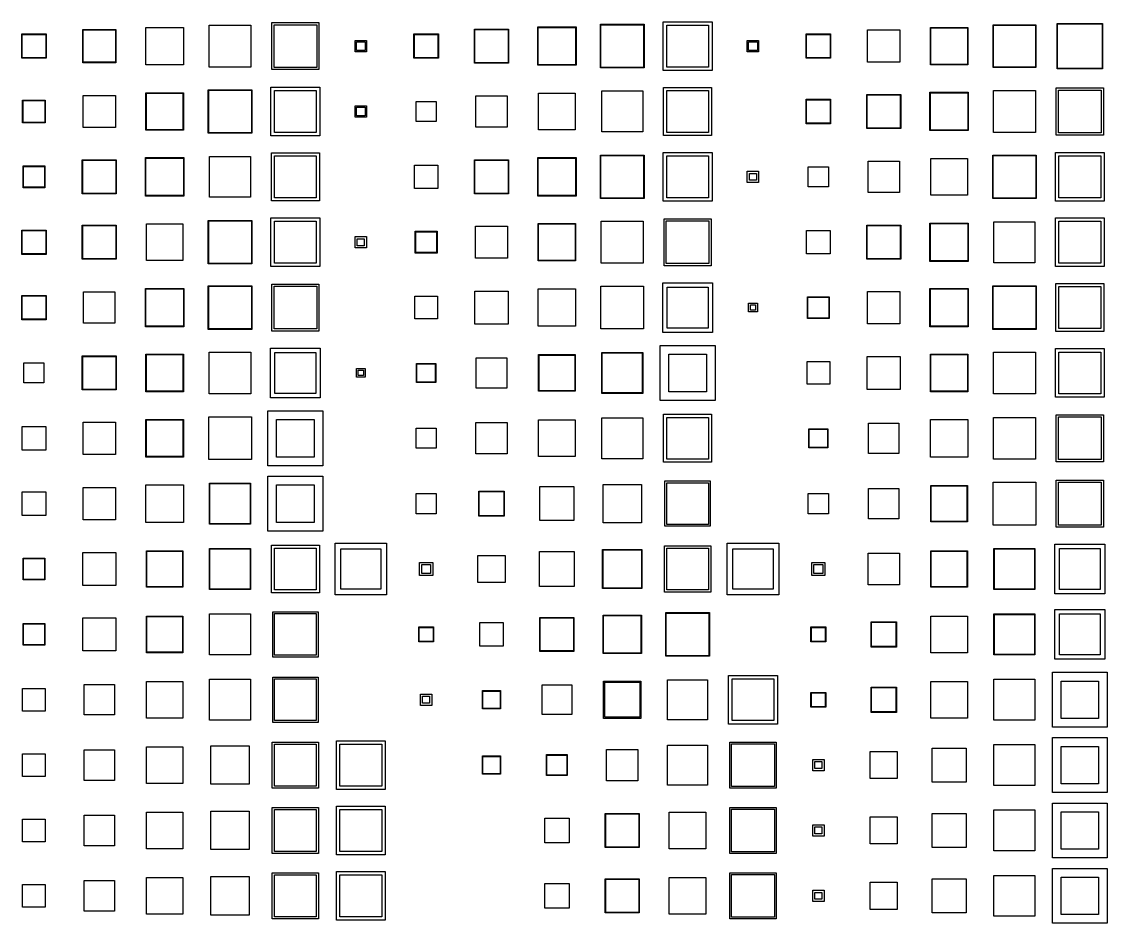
# Model space of a CAD drawing. Header units: millimetres. Extents: x -195 to 195, y -204 to 195.
# Drawn here: x -65.2 to 59.4, y -6.9 to 96.5 of the extents above; entities that cross this region are included whole.
import ezdxf

# ---------------------------------------------------------------- set-up
doc = ezdxf.new("R2010")
doc.units = ezdxf.units.MM
doc.layers.add('M3', color=5, linetype='Continuous')
doc.layers.add('M4', color=3, linetype='Continuous')

msp = doc.modelspace()

# ---------------------------------------------------------------- linework, layer by layer
at = {"layer": 'M3'}
for points in [[(-38.85, 96.15), (-38.85, 91.35), (-43.65, 91.35), (-43.65, 96.15)], [(-31.3, 96.2), (-31.3, 91.3), (-36.2, 91.3), (-36.2, 96.2)], [(1.25, 96.25), (6.25, 96.25), (6.25, 91.25), (1.25, 91.25)], [(13.65, 96.15), (13.65, 91.35), (8.85, 91.35), (8.85, 96.15)], [(51.2, 96.2), (51.2, 91.3), (46.3, 91.3), (46.3, 96.2)], [(58.8, 96.3), (58.8, 91.2), (53.7, 91.2), (53.7, 96.3)], [(-62.35, 95.15), (-62.35, 92.35), (-65.15, 92.35), (-65.15, 95.15)], [(-54.4, 95.6), (-54.4, 91.9), (-58.1, 91.9), (-58.1, 95.6)], [(-46.6, 95.9), (-46.6, 91.6), (-50.9, 91.6), (-50.9, 95.9)], [(-20.15, 95.15), (-17.35, 95.15), (-17.35, 92.35), (-20.15, 92.35)], [(-9.3, 95.7), (-9.3, 91.8), (-13.2, 91.8), (-13.2, 95.7)], [(-1.6, 95.9), (-1.6, 91.6), (-5.9, 91.6), (-5.9, 95.9)], [(27.65, 95.15), (27.65, 92.35), (24.85, 92.35), (24.85, 95.15)], [(35.6, 95.6), (35.6, 91.9), (31.9, 91.9), (31.9, 95.6)], [(39.15, 95.85), (43.35, 95.85), (43.35, 91.65), (39.15, 91.65)], [(-25.75, 94.25), (-25.75, 93.25), (-26.75, 93.25), (-26.75, 94.25)], [(19.25, 94.25), (19.25, 93.25), (18.25, 93.25), (18.25, 94.25)], [(-38.75, 88.75), (-38.75, 83.75), (-43.75, 83.75), (-43.75, 88.75)], [(-31.35, 88.65), (-31.35, 83.85), (-36.15, 83.85), (-36.15, 88.65)], [(6.1, 88.6), (6.1, 83.9), (1.4, 83.9), (1.4, 88.6)], [(13.65, 88.65), (13.65, 83.85), (8.85, 83.85), (8.85, 88.65)], [(51.15, 88.65), (51.15, 83.85), (46.35, 83.85), (46.35, 88.65)], [(58.7, 88.7), (58.7, 83.8), (53.8, 83.8), (53.8, 88.7)], [(-65, 87.5), (-62.5, 87.5), (-62.5, 85), (-65, 85)], [(-54.4, 88.1), (-54.4, 84.4), (-58.1, 84.4), (-58.1, 88.1)], [(-46.65, 88.35), (-46.65, 84.15), (-50.85, 84.15), (-50.85, 88.35)], [(-17.6, 87.4), (-17.6, 85.1), (-19.9, 85.1), (-19.9, 87.4)], [(-9.45, 88.05), (-9.45, 84.45), (-13.05, 84.45), (-13.05, 88.05)], [(-5.85, 88.35), (-1.65, 88.35), (-1.65, 84.15), (-5.85, 84.15)], [(27.65, 87.65), (27.65, 84.85), (24.85, 84.85), (24.85, 87.65)], [(35.7, 88.2), (35.7, 84.3), (31.8, 84.3), (31.8, 88.2)], [(43.4, 88.4), (43.4, 84.1), (39.1, 84.1), (39.1, 88.4)], [(-25.75, 86.75), (-25.75, 85.75), (-26.75, 85.75), (-26.75, 86.75)], [(-38.9, 81.1), (-38.9, 76.4), (-43.6, 76.4), (-43.6, 81.1)], [(-31.35, 81.15), (-31.35, 76.35), (-36.15, 76.35), (-36.15, 81.15)], [(6.25, 81.25), (6.25, 76.25), (1.25, 76.25), (1.25, 81.25)], [(14.05, 81.55), (14.05, 75.95), (8.45, 75.95), (8.45, 81.55)], [(51.25, 81.25), (51.25, 76.25), (46.25, 76.25), (46.25, 81.25)], [(58.65, 81.15), (58.65, 76.35), (53.85, 76.35), (53.85, 81.15)], [(-62.55, 79.95), (-62.55, 77.55), (-64.95, 77.55), (-64.95, 79.95)], [(-58.2, 80.7), (-54.3, 80.7), (-54.3, 76.8), (-58.2, 76.8)], [(-46.6, 80.9), (-46.6, 76.6), (-50.9, 76.6), (-50.9, 80.9)], [(-20.1, 80.1), (-17.4, 80.1), (-17.4, 77.4), (-20.1, 77.4)], [(-9.3, 80.7), (-9.3, 76.8), (-13.2, 76.8), (-13.2, 80.7)], [(-5.9, 80.9), (-1.6, 80.9), (-1.6, 76.6), (-5.9, 76.6)], [(27.4, 79.9), (27.4, 77.6), (25.1, 77.6), (25.1, 79.9)], [(35.55, 80.55), (35.55, 76.95), (31.95, 76.95), (31.95, 80.55)], [(43.35, 80.85), (43.35, 76.65), (39.15, 76.65), (39.15, 80.85)], [(18.1, 79.4), (19.4, 79.4), (19.4, 78.1), (18.1, 78.1)], [(-38.75, 73.75), (-38.75, 68.75), (-43.75, 68.75), (-43.75, 73.75)], [(-36.55, 74.05), (-30.95, 74.05), (-30.95, 68.45), (-36.55, 68.45)], [(6.15, 73.65), (6.15, 68.85), (1.35, 68.85), (1.35, 73.65)], [(13.7, 73.7), (13.7, 68.8), (8.8, 68.8), (8.8, 73.7)], [(51.1, 73.6), (51.1, 68.9), (46.4, 68.9), (46.4, 73.6)], [(58.65, 73.65), (58.65, 68.85), (53.85, 68.85), (53.85, 73.65)], [(-62.35, 72.65), (-62.35, 69.85), (-65.15, 69.85), (-65.15, 72.65)], [(-54.3, 73.2), (-54.3, 69.3), (-58.2, 69.3), (-58.2, 73.2)], [(-46.65, 73.35), (-46.65, 69.15), (-50.85, 69.15), (-50.85, 73.35)], [(-17.55, 72.45), (-17.55, 70.05), (-19.95, 70.05), (-19.95, 72.45)], [(-9.4, 73.1), (-9.4, 69.4), (-13.1, 69.4), (-13.1, 73.1)], [(-1.65, 73.35), (-1.65, 69.15), (-5.85, 69.15), (-5.85, 73.35)], [(24.9, 72.6), (27.6, 72.6), (27.6, 69.9), (24.9, 69.9)], [(35.7, 73.2), (35.7, 69.3), (31.8, 69.3), (31.8, 73.2)], [(39.1, 73.4), (43.4, 73.4), (43.4, 69.1), (39.1, 69.1)], [(-26.9, 71.9), (-25.6, 71.9), (-25.6, 70.6), (-26.9, 70.6)], [(-43.75, 66.25), (-38.75, 66.25), (-38.75, 61.25), (-43.75, 61.25)], [(-31.3, 66.2), (-31.3, 61.3), (-36.2, 61.3), (-36.2, 66.2)], [(6.2, 66.2), (6.2, 61.3), (1.3, 61.3), (1.3, 66.2)], [(14.1, 66.6), (14.1, 60.9), (8.4, 60.9), (8.4, 66.6)], [(46.25, 66.25), (51.25, 66.25), (51.25, 61.25), (46.25, 61.25)], [(58.65, 66.15), (58.65, 61.35), (53.85, 61.35), (53.85, 66.15)], [(-62.35, 65.15), (-62.35, 62.35), (-65.15, 62.35), (-65.15, 65.15)], [(-54.45, 65.55), (-54.45, 61.95), (-58.05, 61.95), (-58.05, 65.55)], [(-46.6, 65.9), (-46.6, 61.6), (-50.9, 61.6), (-50.9, 65.9)], [(-17.45, 65.05), (-17.45, 62.45), (-20.05, 62.45), (-20.05, 65.05)], [(-9.35, 65.65), (-9.35, 61.85), (-13.15, 61.85), (-13.15, 65.65)], [(-1.6, 65.9), (-1.6, 61.6), (-5.9, 61.6), (-5.9, 65.9)], [(25.05, 64.95), (27.45, 64.95), (27.45, 62.55), (25.05, 62.55)], [(31.9, 65.6), (35.6, 65.6), (35.6, 61.9), (31.9, 61.9)], [(43.4, 65.9), (43.4, 61.6), (39.1, 61.6), (39.1, 65.9)], [(19.05, 64.05), (19.05, 63.45), (18.45, 63.45), (18.45, 64.05)], [(-38.85, 58.65), (-38.85, 53.85), (-43.65, 53.85), (-43.65, 58.65)], [(-30.9, 59.1), (-30.9, 53.4), (-36.6, 53.4), (-36.6, 59.1)], [(6.1, 58.6), (6.1, 53.9), (1.4, 53.9), (1.4, 58.6)], [(51.15, 58.65), (51.15, 53.85), (46.35, 53.85), (46.35, 58.65)], [(59.05, 59.05), (59.05, 53.45), (53.45, 53.45), (53.45, 59.05)], [(-62.6, 57.4), (-62.6, 55.1), (-64.9, 55.1), (-64.9, 57.4)], [(-54.3, 58.2), (-54.3, 54.3), (-58.2, 54.3), (-58.2, 58.2)], [(-50.85, 58.35), (-46.65, 58.35), (-46.65, 54.15), (-50.85, 54.15)], [(-17.65, 57.35), (-17.65, 55.15), (-19.85, 55.15), (-19.85, 57.35)], [(-13, 58), (-9.5, 58), (-9.5, 54.5), (-13, 54.5)], [(-1.7, 58.3), (-1.7, 54.2), (-5.8, 54.2), (-5.8, 58.3)], [(9.1, 58.4), (13.4, 58.4), (13.4, 54.1), (9.1, 54.1)], [(27.55, 57.55), (27.55, 54.95), (24.95, 54.95), (24.95, 57.55)], [(35.65, 58.15), (35.65, 54.35), (31.85, 54.35), (31.85, 58.15)], [(43.35, 58.35), (43.35, 54.15), (39.15, 54.15), (39.15, 58.35)], [(-25.95, 56.55), (-25.95, 55.95), (-26.55, 55.95), (-26.55, 56.55)], [(-38.8, 51.2), (-38.8, 46.3), (-43.7, 46.3), (-43.7, 51.2)], [(1.4, 51.1), (6.1, 51.1), (6.1, 46.4), (1.4, 46.4)], [(13.65, 51.15), (13.65, 46.35), (8.85, 46.35), (8.85, 51.15)], [(51.15, 51.15), (51.15, 46.35), (46.35, 46.35), (46.35, 51.15)], [(58.7, 51.2), (58.7, 46.3), (53.8, 46.3), (53.8, 51.2)], [(-62.4, 50.1), (-62.4, 47.4), (-65.1, 47.4), (-65.1, 50.1)], [(-54.4, 50.6), (-54.4, 46.9), (-58.1, 46.9), (-58.1, 50.6)], [(-46.65, 50.85), (-46.65, 46.65), (-50.85, 46.65), (-50.85, 50.85)], [(-31.6, 50.9), (-31.6, 46.6), (-35.9, 46.6), (-35.9, 50.9)], [(-17.6, 49.9), (-17.6, 47.6), (-19.9, 47.6), (-19.9, 49.9)], [(-9.45, 50.55), (-9.45, 46.95), (-13.05, 46.95), (-13.05, 50.55)], [(-1.65, 50.85), (-1.65, 46.65), (-5.85, 46.65), (-5.85, 50.85)], [(27.35, 49.85), (27.35, 47.65), (25.15, 47.65), (25.15, 49.85)], [(35.5, 50.5), (35.5, 47), (32, 47), (32, 50.5)], [(43.4, 50.9), (43.4, 46.6), (39.1, 46.6), (39.1, 50.9)], [(-38.9, 43.6), (-38.9, 38.9), (-43.6, 38.9), (-43.6, 43.6)], [(13.65, 43.65), (13.65, 38.85), (8.85, 38.85), (8.85, 43.65)], [(51.2, 43.7), (51.2, 38.8), (46.3, 38.8), (46.3, 43.7)], [(53.8, 43.7), (58.7, 43.7), (58.7, 38.8), (53.8, 38.8)], [(-62.4, 42.6), (-62.4, 39.9), (-65.1, 39.9), (-65.1, 42.6)], [(-54.4, 43.1), (-54.4, 39.4), (-58.1, 39.4), (-58.1, 43.1)], [(-46.6, 43.4), (-46.6, 39.1), (-50.9, 39.1), (-50.9, 43.4)], [(-31.6, 43.4), (-31.6, 39.1), (-35.9, 39.1), (-35.9, 43.4)], [(-17.6, 42.4), (-17.6, 40.1), (-19.9, 40.1), (-19.9, 42.4)], [(-12.65, 42.65), (-9.85, 42.65), (-9.85, 39.85), (-12.65, 39.85)], [(-1.8, 43.2), (-1.8, 39.3), (-5.7, 39.3), (-5.7, 43.2)], [(1.55, 43.45), (5.95, 43.45), (5.95, 39.05), (1.55, 39.05)], [(27.4, 42.4), (27.4, 40.1), (25.1, 40.1), (25.1, 42.4)], [(32, 43), (35.5, 43), (35.5, 39.5), (32, 39.5)], [(39.2, 43.3), (43.3, 43.3), (43.3, 39.2), (39.2, 39.2)], [(-36.15, 36.15), (-31.35, 36.15), (-31.35, 31.35), (-36.15, 31.35)], [(13.65, 36.15), (13.65, 31.35), (8.85, 31.35), (8.85, 36.15)], [(59.1, 36.6), (59.1, 30.9), (53.4, 30.9), (53.4, 36.6)], [(-62.55, 34.95), (-62.55, 32.55), (-64.95, 32.55), (-64.95, 34.95)], [(-54.35, 35.65), (-54.35, 31.85), (-58.15, 31.85), (-58.15, 35.65)], [(-50.8, 35.8), (-46.7, 35.8), (-46.7, 31.7), (-50.8, 31.7)], [(-38.9, 36.1), (-38.9, 31.4), (-43.6, 31.4), (-43.6, 36.1)], [(-23.95, 36.05), (-23.95, 31.45), (-28.55, 31.45), (-28.55, 36.05)], [(-9.7, 35.3), (-9.7, 32.2), (-12.8, 32.2), (-12.8, 35.3)], [(-1.75, 35.75), (-1.75, 31.75), (-5.75, 31.75), (-5.75, 35.75)], [(6, 36), (6, 31.5), (1.5, 31.5), (1.5, 36)], [(21.05, 36.05), (21.05, 31.45), (16.45, 31.45), (16.45, 36.05)], [(35.55, 35.55), (35.55, 31.95), (31.95, 31.95), (31.95, 35.55)], [(43.3, 35.8), (43.3, 31.7), (39.2, 31.7), (39.2, 35.8)], [(46.4, 36.1), (51.1, 36.1), (51.1, 31.4), (46.4, 31.4)], [(-18, 34.5), (-18, 33), (-19.5, 33), (-19.5, 34.5)], [(25.5, 34.5), (27, 34.5), (27, 33), (25.5, 33)], [(-31.35, 28.65), (-31.35, 23.85), (-36.15, 23.85), (-36.15, 28.65)], [(13.75, 28.75), (13.75, 23.75), (8.75, 23.75), (8.75, 28.75)], [(59.1, 29.1), (59.1, 23.4), (53.4, 23.4), (53.4, 29.1)], [(-64.95, 27.45), (-62.55, 27.45), (-62.55, 25.05), (-64.95, 25.05)], [(-54.35, 28.15), (-54.35, 24.35), (-58.15, 24.35), (-58.15, 28.15)], [(-50.8, 28.3), (-46.7, 28.3), (-46.7, 24.2), (-50.8, 24.2)], [(-38.9, 28.6), (-38.9, 23.9), (-43.6, 23.9), (-43.6, 28.6)], [(-12.6, 27.6), (-9.9, 27.6), (-9.9, 24.9), (-12.6, 24.9)], [(-1.8, 28.2), (-1.8, 24.3), (-5.7, 24.3), (-5.7, 28.2)], [(5.9, 28.4), (5.9, 24.1), (1.6, 24.1), (1.6, 28.4)], [(32.35, 27.65), (35.15, 27.65), (35.15, 24.85), (32.35, 24.85)], [(43.35, 28.35), (43.35, 24.15), (39.15, 24.15), (39.15, 28.35)], [(51.1, 28.6), (51.1, 23.9), (46.4, 23.9), (46.4, 28.6)], [(-17.9, 27.1), (-17.9, 25.4), (-19.6, 25.4), (-19.6, 27.1)], [(25.4, 27.1), (27.1, 27.1), (27.1, 25.4), (25.4, 25.4)], [(21.55, 21.55), (21.55, 15.95), (15.95, 15.95), (15.95, 21.55)], [(-65.05, 20.05), (-62.45, 20.05), (-62.45, 17.45), (-65.05, 17.45)], [(-54.5, 20.5), (-54.5, 17), (-58, 17), (-58, 20.5)], [(-46.65, 20.85), (-46.65, 16.65), (-50.85, 16.65), (-50.85, 20.85)], [(-38.9, 21.1), (-38.9, 16.4), (-43.6, 16.4), (-43.6, 21.1)], [(-31.35, 21.15), (-31.35, 16.35), (-36.15, 16.35), (-36.15, 21.15)], [(-2.05, 20.45), (-2.05, 17.05), (-5.45, 17.05), (-5.45, 20.45)], [(5.9, 20.9), (5.9, 16.6), (1.6, 16.6), (1.6, 20.9)], [(13.55, 21.05), (13.55, 16.45), (8.95, 16.45), (8.95, 21.05)], [(35.15, 20.15), (35.15, 17.35), (32.35, 17.35), (32.35, 20.15)], [(43.35, 20.85), (43.35, 16.65), (39.15, 16.65), (39.15, 20.85)], [(51.1, 21.1), (51.1, 16.4), (46.4, 16.4), (46.4, 21.1)], [(58.4, 20.9), (58.4, 16.6), (54.1, 16.6), (54.1, 20.9)], [(-18.1, 19.4), (-18.1, 18.1), (-19.4, 18.1), (-19.4, 19.4)], [(-10.25, 19.75), (-10.25, 17.75), (-12.25, 17.75), (-12.25, 19.75)], [(27.1, 19.6), (27.1, 17.9), (25.4, 17.9), (25.4, 19.6)], [(-23.45, 14.05), (-23.45, 8.45), (-29.05, 8.45), (-29.05, 14.05)], [(21.4, 13.9), (21.4, 8.6), (16.1, 8.6), (16.1, 13.9)], [(-62.45, 12.55), (-62.45, 9.95), (-65.05, 9.95), (-65.05, 12.55)], [(-54.5, 13), (-54.5, 9.5), (-58, 9.5), (-58, 13)], [(-50.85, 13.35), (-46.65, 13.35), (-46.65, 9.15), (-50.85, 9.15)], [(-39.05, 13.45), (-39.05, 9.05), (-43.45, 9.05), (-43.45, 13.45)], [(-31.35, 13.65), (-31.35, 8.85), (-36.15, 8.85), (-36.15, 13.65)], [(1.95, 13.05), (5.55, 13.05), (5.55, 9.45), (1.95, 9.45)], [(8.95, 13.55), (13.55, 13.55), (13.55, 8.95), (8.95, 8.95)], [(35.3, 12.8), (35.3, 9.7), (32.2, 9.7), (32.2, 12.8)], [(43.2, 13.2), (43.2, 9.3), (39.3, 9.3), (39.3, 13.2)], [(51.1, 13.6), (51.1, 8.9), (46.4, 8.9), (46.4, 13.6)], [(54.1, 13.4), (58.4, 13.4), (58.4, 9.1), (54.1, 9.1)], [(-12.25, 12.25), (-10.25, 12.25), (-10.25, 10.25), (-12.25, 10.25)], [(-2.6, 12.4), (-2.6, 10.1), (-4.9, 10.1), (-4.9, 12.4)], [(26.9, 11.9), (26.9, 10.6), (25.6, 10.6), (25.6, 11.9)], [(-23.45, 6.55), (-23.45, 0.95), (-29.05, 0.95), (-29.05, 6.55)], [(21.4, 6.4), (21.4, 1.1), (16.1, 1.1), (16.1, 6.4)], [(-62.45, 5.05), (-62.45, 2.45), (-65.05, 2.45), (-65.05, 5.05)], [(-54.5, 5.5), (-54.5, 2), (-58, 2), (-58, 5.5)], [(-46.65, 5.85), (-46.65, 1.65), (-50.85, 1.65), (-50.85, 5.85)], [(-39.05, 5.95), (-39.05, 1.55), (-43.45, 1.55), (-43.45, 5.95)], [(-31.35, 6.15), (-31.35, 1.35), (-36.15, 1.35), (-36.15, 6.15)], [(-2.35, 5.15), (-2.35, 2.35), (-5.15, 2.35), (-5.15, 5.15)], [(1.85, 5.65), (5.65, 5.65), (5.65, 1.85), (1.85, 1.85)], [(9.15, 5.85), (13.35, 5.85), (13.35, 1.65), (9.15, 1.65)], [(35.3, 5.3), (35.3, 2.2), (32.2, 2.2), (32.2, 5.3)], [(43.2, 5.7), (43.2, 1.8), (39.3, 1.8), (39.3, 5.7)], [(46.4, 6.1), (51.1, 6.1), (51.1, 1.4), (46.4, 1.4)], [(58.4, 5.9), (58.4, 1.6), (54.1, 1.6), (54.1, 5.9)], [(26.9, 4.4), (26.9, 3.1), (25.6, 3.1), (25.6, 4.4)], [(-23.45, -0.95), (-23.45, -6.55), (-29.05, -6.55), (-29.05, -0.95)], [(21.4, -1.1), (21.4, -6.4), (16.1, -6.4), (16.1, -1.1)], [(-62.45, -2.45), (-62.45, -5.05), (-65.05, -5.05), (-65.05, -2.45)], [(-54.5, -2), (-54.5, -5.5), (-58, -5.5), (-58, -2)], [(-50.85, -1.65), (-46.65, -1.65), (-46.65, -5.85), (-50.85, -5.85)], [(-39.05, -1.55), (-39.05, -5.95), (-43.45, -5.95), (-43.45, -1.55)], [(-31.35, -1.35), (-31.35, -6.15), (-36.15, -6.15), (-36.15, -1.35)], [(-2.35, -2.35), (-2.35, -5.15), (-5.15, -5.15), (-5.15, -2.35)], [(5.65, -1.85), (5.65, -5.65), (1.85, -5.65), (1.85, -1.85)], [(9.15, -1.65), (13.35, -1.65), (13.35, -5.85), (9.15, -5.85)], [(32.2, -2.2), (35.3, -2.2), (35.3, -5.3), (32.2, -5.3)], [(43.2, -1.8), (43.2, -5.7), (39.3, -5.7), (39.3, -1.8)], [(51.1, -1.4), (51.1, -6.1), (46.4, -6.1), (46.4, -1.4)], [(58.4, -1.6), (58.4, -5.9), (54.1, -5.9), (54.1, -1.6)], [(26.9, -3.1), (26.9, -4.4), (25.6, -4.4), (25.6, -3.1)]]:
    msp.add_lwpolyline(points, close=True, dxfattribs=at)
at = {"layer": 'M4'}
for points in [[(-38.85, 96.15), (-38.85, 91.35), (-43.65, 91.35), (-43.65, 96.15)], [(-31.05, 96.45), (-31.05, 91.05), (-36.45, 91.05), (-36.45, 96.45)], [(-1.55, 95.95), (-1.55, 91.55), (-5.95, 91.55), (-5.95, 95.95)], [(1.3, 96.2), (6.2, 96.2), (6.2, 91.3), (1.3, 91.3)], [(14.05, 96.55), (14.05, 90.95), (8.45, 90.95), (8.45, 96.55)], [(51.15, 96.15), (51.15, 91.35), (46.35, 91.35), (46.35, 96.15)], [(58.85, 96.35), (58.85, 91.15), (53.65, 91.15), (53.65, 96.35)], [(-62.4, 95.1), (-62.4, 92.4), (-65.1, 92.4), (-65.1, 95.1)], [(-54.35, 95.65), (-54.35, 91.85), (-58.15, 91.85), (-58.15, 95.65)], [(-46.6, 95.9), (-46.6, 91.6), (-50.9, 91.6), (-50.9, 95.9)], [(-20.1, 95.1), (-17.4, 95.1), (-17.4, 92.4), (-20.1, 92.4)], [(-9.35, 95.65), (-9.35, 91.85), (-13.15, 91.85), (-13.15, 95.65)], [(27.6, 95.1), (27.6, 92.4), (24.9, 92.4), (24.9, 95.1)], [(35.6, 95.6), (35.6, 91.9), (31.9, 91.9), (31.9, 95.6)], [(39.1, 95.9), (43.4, 95.9), (43.4, 91.6), (39.1, 91.6)], [(-25.6, 94.4), (-25.6, 93.1), (-26.9, 93.1), (-26.9, 94.4)], [(19.4, 94.4), (19.4, 93.1), (18.1, 93.1), (18.1, 94.4)], [(-38.8, 88.7), (-38.8, 83.8), (-43.7, 83.8), (-43.7, 88.7)], [(-30.95, 89.05), (-30.95, 83.45), (-36.55, 83.45), (-36.55, 89.05)], [(6.1, 88.6), (6.1, 83.9), (1.4, 83.9), (1.4, 88.6)], [(14, 89), (14, 83.5), (8.5, 83.5), (8.5, 89)], [(43.45, 88.45), (43.45, 84.05), (39.05, 84.05), (39.05, 88.45)], [(51.15, 88.65), (51.15, 83.85), (46.35, 83.85), (46.35, 88.65)], [(58.95, 88.95), (58.95, 83.55), (53.55, 83.55), (53.55, 88.95)], [(-65.05, 87.55), (-62.45, 87.55), (-62.45, 84.95), (-65.05, 84.95)], [(-54.4, 88.1), (-54.4, 84.4), (-58.1, 84.4), (-58.1, 88.1)], [(-46.6, 88.4), (-46.6, 84.1), (-50.9, 84.1), (-50.9, 88.4)], [(-17.6, 87.4), (-17.6, 85.1), (-19.9, 85.1), (-19.9, 87.4)], [(-9.45, 88.05), (-9.45, 84.45), (-13.05, 84.45), (-13.05, 88.05)], [(-5.85, 88.35), (-1.65, 88.35), (-1.65, 84.15), (-5.85, 84.15)], [(27.6, 87.6), (27.6, 84.9), (24.9, 84.9), (24.9, 87.6)], [(35.65, 88.15), (35.65, 84.35), (31.85, 84.35), (31.85, 88.15)], [(-25.6, 86.9), (-25.6, 85.6), (-26.9, 85.6), (-26.9, 86.9)], [(-38.9, 81.1), (-38.9, 76.4), (-43.6, 76.4), (-43.6, 81.1)], [(-31, 81.5), (-31, 76), (-36.5, 76), (-36.5, 81.5)], [(6.2, 81.2), (6.2, 76.3), (1.3, 76.3), (1.3, 81.2)], [(13.65, 81.15), (13.65, 76.35), (8.85, 76.35), (8.85, 81.15)], [(51.2, 81.2), (51.2, 76.3), (46.3, 76.3), (46.3, 81.2)], [(59.05, 81.55), (59.05, 75.95), (53.45, 75.95), (53.45, 81.55)], [(-62.5, 80), (-62.5, 77.5), (-65, 77.5), (-65, 80)], [(-58.15, 80.65), (-54.35, 80.65), (-54.35, 76.85), (-58.15, 76.85)], [(-46.55, 80.95), (-46.55, 76.55), (-50.95, 76.55), (-50.95, 80.95)], [(-20.1, 80.1), (-17.4, 80.1), (-17.4, 77.4), (-20.1, 77.4)], [(-9.35, 80.65), (-9.35, 76.85), (-13.15, 76.85), (-13.15, 80.65)], [(-5.95, 80.95), (-1.55, 80.95), (-1.55, 76.55), (-5.95, 76.55)], [(27.4, 79.9), (27.4, 77.6), (25.1, 77.6), (25.1, 79.9)], [(35.55, 80.55), (35.55, 76.95), (31.95, 76.95), (31.95, 80.55)], [(43.35, 80.85), (43.35, 76.65), (39.15, 76.65), (39.15, 80.85)], [(18.35, 79.15), (19.15, 79.15), (19.15, 78.35), (18.35, 78.35)], [(-38.8, 73.7), (-38.8, 68.8), (-43.7, 68.8), (-43.7, 73.7)], [(-36.15, 73.65), (-31.35, 73.65), (-31.35, 68.85), (-36.15, 68.85)], [(6.15, 73.65), (6.15, 68.85), (1.35, 68.85), (1.35, 73.65)], [(13.95, 73.95), (13.95, 68.55), (8.55, 68.55), (8.55, 73.95)], [(51.1, 73.6), (51.1, 68.9), (46.4, 68.9), (46.4, 73.6)], [(59.05, 74.05), (59.05, 68.45), (53.45, 68.45), (53.45, 74.05)], [(-62.4, 72.6), (-62.4, 69.9), (-65.1, 69.9), (-65.1, 72.6)], [(-54.35, 73.15), (-54.35, 69.35), (-58.15, 69.35), (-58.15, 73.15)], [(-46.65, 73.35), (-46.65, 69.15), (-50.85, 69.15), (-50.85, 73.35)], [(-17.5, 72.5), (-17.5, 70), (-20, 70), (-20, 72.5)], [(-9.4, 73.1), (-9.4, 69.4), (-13.1, 69.4), (-13.1, 73.1)], [(-1.6, 73.4), (-1.6, 69.1), (-5.9, 69.1), (-5.9, 73.4)], [(24.9, 72.6), (27.6, 72.6), (27.6, 69.9), (24.9, 69.9)], [(35.65, 73.15), (35.65, 69.35), (31.85, 69.35), (31.85, 73.15)], [(39.05, 73.45), (43.45, 73.45), (43.45, 69.05), (39.05, 69.05)], [(-26.65, 71.65), (-25.85, 71.65), (-25.85, 70.85), (-26.65, 70.85)], [(-43.7, 66.2), (-38.8, 66.2), (-38.8, 61.3), (-43.7, 61.3)], [(-31.05, 66.45), (-31.05, 61.05), (-36.45, 61.05), (-36.45, 66.45)], [(6.2, 66.2), (6.2, 61.3), (1.3, 61.3), (1.3, 66.2)], [(13.6, 66.1), (13.6, 61.4), (8.9, 61.4), (8.9, 66.1)], [(46.3, 66.2), (51.2, 66.2), (51.2, 61.3), (46.3, 61.3)], [(59, 66.5), (59, 61), (53.5, 61), (53.5, 66.5)], [(-62.4, 65.1), (-62.4, 62.4), (-65.1, 62.4), (-65.1, 65.1)], [(-54.45, 65.55), (-54.45, 61.95), (-58.05, 61.95), (-58.05, 65.55)], [(-46.55, 65.95), (-46.55, 61.55), (-50.95, 61.55), (-50.95, 65.95)], [(-17.45, 65.05), (-17.45, 62.45), (-20.05, 62.45), (-20.05, 65.05)], [(-9.35, 65.65), (-9.35, 61.85), (-13.15, 61.85), (-13.15, 65.65)], [(-1.6, 65.9), (-1.6, 61.6), (-5.9, 61.6), (-5.9, 65.9)], [(25, 65), (27.5, 65), (27.5, 62.5), (25, 62.5)], [(31.9, 65.6), (35.6, 65.6), (35.6, 61.9), (31.9, 61.9)], [(43.45, 65.95), (43.45, 61.55), (39.05, 61.55), (39.05, 65.95)], [(19.25, 64.25), (19.25, 63.25), (18.25, 63.25), (18.25, 64.25)], [(-38.85, 58.65), (-38.85, 53.85), (-43.65, 53.85), (-43.65, 58.65)], [(-31.4, 58.6), (-31.4, 53.9), (-36.1, 53.9), (-36.1, 58.6)], [(6.05, 58.55), (6.05, 53.95), (1.45, 53.95), (1.45, 58.55)], [(8.1, 59.4), (14.4, 59.4), (14.4, 53.1), (8.1, 53.1)], [(51.15, 58.65), (51.15, 53.85), (46.35, 53.85), (46.35, 58.65)], [(58.65, 58.65), (58.65, 53.85), (53.85, 53.85), (53.85, 58.65)], [(-62.6, 57.4), (-62.6, 55.1), (-64.9, 55.1), (-64.9, 57.4)], [(-54.35, 58.15), (-54.35, 54.35), (-58.15, 54.35), (-58.15, 58.15)], [(-50.9, 58.4), (-46.6, 58.4), (-46.6, 54.1), (-50.9, 54.1)], [(-17.7, 57.3), (-17.7, 55.2), (-19.8, 55.2), (-19.8, 57.3)], [(-13, 58), (-9.5, 58), (-9.5, 54.5), (-13, 54.5)], [(-1.65, 58.35), (-1.65, 54.15), (-5.85, 54.15), (-5.85, 58.35)], [(27.55, 57.55), (27.55, 54.95), (24.95, 54.95), (24.95, 57.55)], [(35.65, 58.15), (35.65, 54.35), (31.85, 54.35), (31.85, 58.15)], [(43.4, 58.4), (43.4, 54.1), (39.1, 54.1), (39.1, 58.4)], [(-25.75, 56.75), (-25.75, 55.75), (-26.75, 55.75), (-26.75, 56.75)], [(-38.8, 51.2), (-38.8, 46.3), (-43.7, 46.3), (-43.7, 51.2)], [(-30.6, 51.9), (-30.6, 45.6), (-36.9, 45.6), (-36.9, 51.9)], [(1.4, 51.1), (6.1, 51.1), (6.1, 46.4), (1.4, 46.4)], [(14, 51.5), (14, 46), (8.5, 46), (8.5, 51.5)], [(51.15, 51.15), (51.15, 46.35), (46.35, 46.35), (46.35, 51.15)], [(58.95, 51.45), (58.95, 46.05), (53.55, 46.05), (53.55, 51.45)], [(-62.4, 50.1), (-62.4, 47.4), (-65.1, 47.4), (-65.1, 50.1)], [(-54.4, 50.6), (-54.4, 46.9), (-58.1, 46.9), (-58.1, 50.6)], [(-46.6, 50.9), (-46.6, 46.6), (-50.9, 46.6), (-50.9, 50.9)], [(-17.6, 49.9), (-17.6, 47.6), (-19.9, 47.6), (-19.9, 49.9)], [(-9.45, 50.55), (-9.45, 46.95), (-13.05, 46.95), (-13.05, 50.55)], [(-1.65, 50.85), (-1.65, 46.65), (-5.85, 46.65), (-5.85, 50.85)], [(35.5, 50.5), (35.5, 47), (32, 47), (32, 50.5)], [(43.4, 50.9), (43.4, 46.6), (39.1, 46.6), (39.1, 50.9)], [(27.3, 49.8), (27.3, 47.7), (25.2, 47.7), (25.2, 49.8)], [(-30.6, 44.4), (-30.6, 38.1), (-36.9, 38.1), (-36.9, 44.4)], [(13.85, 43.85), (13.85, 38.65), (8.65, 38.65), (8.65, 43.85)], [(51.2, 43.7), (51.2, 38.8), (46.3, 38.8), (46.3, 43.7)], [(53.55, 43.95), (58.95, 43.95), (58.95, 38.55), (53.55, 38.55)], [(-62.4, 42.6), (-62.4, 39.9), (-65.1, 39.9), (-65.1, 42.6)], [(-54.4, 43.1), (-54.4, 39.4), (-58.1, 39.4), (-58.1, 43.1)], [(-46.6, 43.4), (-46.6, 39.1), (-50.9, 39.1), (-50.9, 43.4)], [(-38.95, 43.55), (-38.95, 38.95), (-43.55, 38.95), (-43.55, 43.55)], [(-17.6, 42.4), (-17.6, 40.1), (-19.9, 40.1), (-19.9, 42.4)], [(-12.7, 42.7), (-9.8, 42.7), (-9.8, 39.8), (-12.7, 39.8)], [(-1.8, 43.2), (-1.8, 39.3), (-5.7, 39.3), (-5.7, 43.2)], [(1.55, 43.45), (5.95, 43.45), (5.95, 39.05), (1.55, 39.05)], [(27.4, 42.4), (27.4, 40.1), (25.1, 40.1), (25.1, 42.4)], [(32, 43), (35.5, 43), (35.5, 39.5), (32, 39.5)], [(39.15, 43.35), (43.35, 43.35), (43.35, 39.15), (39.15, 39.15)], [(-36.5, 36.5), (-31, 36.5), (-31, 31), (-36.5, 31)], [(-23.3, 36.7), (-23.3, 30.8), (-29.2, 30.8), (-29.2, 36.7)], [(13.9, 36.4), (13.9, 31.1), (8.6, 31.1), (8.6, 36.4)], [(21.7, 36.7), (21.7, 30.8), (15.8, 30.8), (15.8, 36.7)], [(-62.5, 35), (-62.5, 32.5), (-65, 32.5), (-65, 35)], [(-54.35, 35.65), (-54.35, 31.85), (-58.15, 31.85), (-58.15, 35.65)], [(-50.85, 35.85), (-46.65, 35.85), (-46.65, 31.65), (-50.85, 31.65)], [(-38.95, 36.05), (-38.95, 31.45), (-43.55, 31.45), (-43.55, 36.05)], [(-9.7, 35.3), (-9.7, 32.2), (-12.8, 32.2), (-12.8, 35.3)], [(-1.75, 35.75), (-1.75, 31.75), (-5.75, 31.75), (-5.75, 35.75)], [(5.95, 35.95), (5.95, 31.55), (1.55, 31.55), (1.55, 35.95)], [(35.55, 35.55), (35.55, 31.95), (31.95, 31.95), (31.95, 35.55)], [(43.35, 35.85), (43.35, 31.65), (39.15, 31.65), (39.15, 35.85)], [(46.45, 36.05), (51.05, 36.05), (51.05, 31.45), (46.45, 31.45)], [(58.6, 36.1), (58.6, 31.4), (53.9, 31.4), (53.9, 36.1)], [(-18.25, 34.25), (-18.25, 33.25), (-19.25, 33.25), (-19.25, 34.25)], [(25.75, 34.25), (26.75, 34.25), (26.75, 33.25), (25.75, 33.25)], [(-31.15, 28.85), (-31.15, 23.65), (-36.35, 23.65), (-36.35, 28.85)], [(13.7, 28.7), (13.7, 23.8), (8.8, 23.8), (8.8, 28.7)], [(-65, 27.5), (-62.5, 27.5), (-62.5, 25), (-65, 25)], [(-54.35, 28.15), (-54.35, 24.35), (-58.15, 24.35), (-58.15, 28.15)], [(-50.85, 28.35), (-46.65, 28.35), (-46.65, 24.15), (-50.85, 24.15)], [(-38.9, 28.6), (-38.9, 23.9), (-43.6, 23.9), (-43.6, 28.6)], [(-12.6, 27.6), (-9.9, 27.6), (-9.9, 24.9), (-12.6, 24.9)], [(-1.85, 28.15), (-1.85, 24.35), (-5.65, 24.35), (-5.65, 28.15)], [(5.95, 28.45), (5.95, 24.05), (1.55, 24.05), (1.55, 28.45)], [(32.3, 27.7), (35.2, 27.7), (35.2, 24.8), (32.3, 24.8)], [(43.35, 28.35), (43.35, 24.15), (39.15, 24.15), (39.15, 28.35)], [(51.05, 28.55), (51.05, 23.95), (46.45, 23.95), (46.45, 28.55)], [(58.6, 28.6), (58.6, 23.9), (53.9, 23.9), (53.9, 28.6)], [(-17.95, 27.05), (-17.95, 25.45), (-19.55, 25.45), (-19.55, 27.05)], [(25.45, 27.05), (27.05, 27.05), (27.05, 25.45), (25.45, 25.45)], [(-31.15, 21.35), (-31.15, 16.15), (-36.35, 16.15), (-36.35, 21.35)], [(59.4, 21.9), (59.4, 15.6), (53.1, 15.6), (53.1, 21.9)], [(-65.05, 20.05), (-62.45, 20.05), (-62.45, 17.45), (-65.05, 17.45)], [(-54.5, 20.5), (-54.5, 17), (-58, 17), (-58, 20.5)], [(-46.65, 20.85), (-46.65, 16.65), (-50.85, 16.65), (-50.85, 20.85)], [(-38.9, 21.1), (-38.9, 16.4), (-43.6, 16.4), (-43.6, 21.1)], [(-2.05, 20.45), (-2.05, 17.05), (-5.45, 17.05), (-5.45, 20.45)], [(5.75, 20.75), (5.75, 16.75), (1.75, 16.75), (1.75, 20.75)], [(13.55, 21.05), (13.55, 16.45), (8.95, 16.45), (8.95, 21.05)], [(21.15, 21.15), (21.15, 16.35), (16.35, 16.35), (16.35, 21.15)], [(35.2, 20.2), (35.2, 17.3), (32.3, 17.3), (32.3, 20.2)], [(43.35, 20.85), (43.35, 16.65), (39.15, 16.65), (39.15, 20.85)], [(51.1, 21.1), (51.1, 16.4), (46.4, 16.4), (46.4, 21.1)], [(-18.35, 19.15), (-18.35, 18.35), (-19.15, 18.35), (-19.15, 19.15)], [(-10.2, 19.8), (-10.2, 17.7), (-12.3, 17.7), (-12.3, 19.8)], [(27.05, 19.55), (27.05, 17.95), (25.45, 17.95), (25.45, 19.55)], [(-31.1, 13.9), (-31.1, 8.6), (-36.4, 8.6), (-36.4, 13.9)], [(53.1, 14.4), (59.4, 14.4), (59.4, 8.1), (53.1, 8.1)], [(-62.45, 12.55), (-62.45, 9.95), (-65.05, 9.95), (-65.05, 12.55)], [(-54.5, 13), (-54.5, 9.5), (-58, 9.5), (-58, 13)], [(-50.85, 13.35), (-46.65, 13.35), (-46.65, 9.15), (-50.85, 9.15)], [(-39.05, 13.45), (-39.05, 9.05), (-43.45, 9.05), (-43.45, 13.45)], [(-23.85, 13.65), (-23.85, 8.85), (-28.65, 8.85), (-28.65, 13.65)], [(1.95, 13.05), (5.55, 13.05), (5.55, 9.45), (1.95, 9.45)], [(8.95, 13.55), (13.55, 13.55), (13.55, 8.95), (8.95, 8.95)], [(21.2, 13.7), (21.2, 8.8), (16.3, 8.8), (16.3, 13.7)], [(35.3, 12.8), (35.3, 9.7), (32.2, 9.7), (32.2, 12.8)], [(43.2, 13.2), (43.2, 9.3), (39.3, 9.3), (39.3, 13.2)], [(51.1, 13.6), (51.1, 8.9), (46.4, 8.9), (46.4, 13.6)], [(-12.3, 12.3), (-10.2, 12.3), (-10.2, 10.2), (-12.3, 10.2)], [(-2.55, 12.45), (-2.55, 10.05), (-4.95, 10.05), (-4.95, 12.45)], [(26.65, 11.65), (26.65, 10.85), (25.85, 10.85), (25.85, 11.65)], [(-31.1, 6.4), (-31.1, 1.1), (-36.4, 1.1), (-36.4, 6.4)], [(59.4, 6.9), (59.4, 0.6), (53.1, 0.6), (53.1, 6.9)], [(-62.45, 5.05), (-62.45, 2.45), (-65.05, 2.45), (-65.05, 5.05)], [(-54.5, 5.5), (-54.5, 2), (-58, 2), (-58, 5.5)], [(-46.65, 5.85), (-46.65, 1.65), (-50.85, 1.65), (-50.85, 5.85)], [(-39.05, 5.95), (-39.05, 1.55), (-43.45, 1.55), (-43.45, 5.95)], [(-23.85, 6.15), (-23.85, 1.35), (-28.65, 1.35), (-28.65, 6.15)], [(-2.35, 5.15), (-2.35, 2.35), (-5.15, 2.35), (-5.15, 5.15)], [(1.8, 5.7), (5.7, 5.7), (5.7, 1.8), (1.8, 1.8)], [(9.15, 5.85), (13.35, 5.85), (13.35, 1.65), (9.15, 1.65)], [(21.2, 6.2), (21.2, 1.3), (16.3, 1.3), (16.3, 6.2)], [(35.3, 5.3), (35.3, 2.2), (32.2, 2.2), (32.2, 5.3)], [(43.2, 5.7), (43.2, 1.8), (39.3, 1.8), (39.3, 5.7)], [(46.4, 6.1), (51.1, 6.1), (51.1, 1.4), (46.4, 1.4)], [(26.65, 4.15), (26.65, 3.35), (25.85, 3.35), (25.85, 4.15)], [(-31.1, -1.1), (-31.1, -6.4), (-36.4, -6.4), (-36.4, -1.1)], [(59.4, -0.6), (59.4, -6.9), (53.1, -6.9), (53.1, -0.6)], [(-62.45, -2.45), (-62.45, -5.05), (-65.05, -5.05), (-65.05, -2.45)], [(-54.5, -2), (-54.5, -5.5), (-58, -5.5), (-58, -2)], [(-50.85, -1.65), (-46.65, -1.65), (-46.65, -5.85), (-50.85, -5.85)], [(-39.05, -1.55), (-39.05, -5.95), (-43.45, -5.95), (-43.45, -1.55)], [(-23.85, -1.35), (-23.85, -6.15), (-28.65, -6.15), (-28.65, -1.35)], [(-2.35, -2.35), (-2.35, -5.15), (-5.15, -5.15), (-5.15, -2.35)], [(5.7, -1.8), (5.7, -5.7), (1.8, -5.7), (1.8, -1.8)], [(9.15, -1.65), (13.35, -1.65), (13.35, -5.85), (9.15, -5.85)], [(21.2, -1.3), (21.2, -6.2), (16.3, -6.2), (16.3, -1.3)], [(32.2, -2.2), (35.3, -2.2), (35.3, -5.3), (32.2, -5.3)], [(43.2, -1.8), (43.2, -5.7), (39.3, -5.7), (39.3, -1.8)], [(51.1, -1.4), (51.1, -6.1), (46.4, -6.1), (46.4, -1.4)], [(26.65, -3.35), (26.65, -4.15), (25.85, -4.15), (25.85, -3.35)]]:
    msp.add_lwpolyline(points, close=True, dxfattribs=at)

doc.saveas('drawing.dxf')
